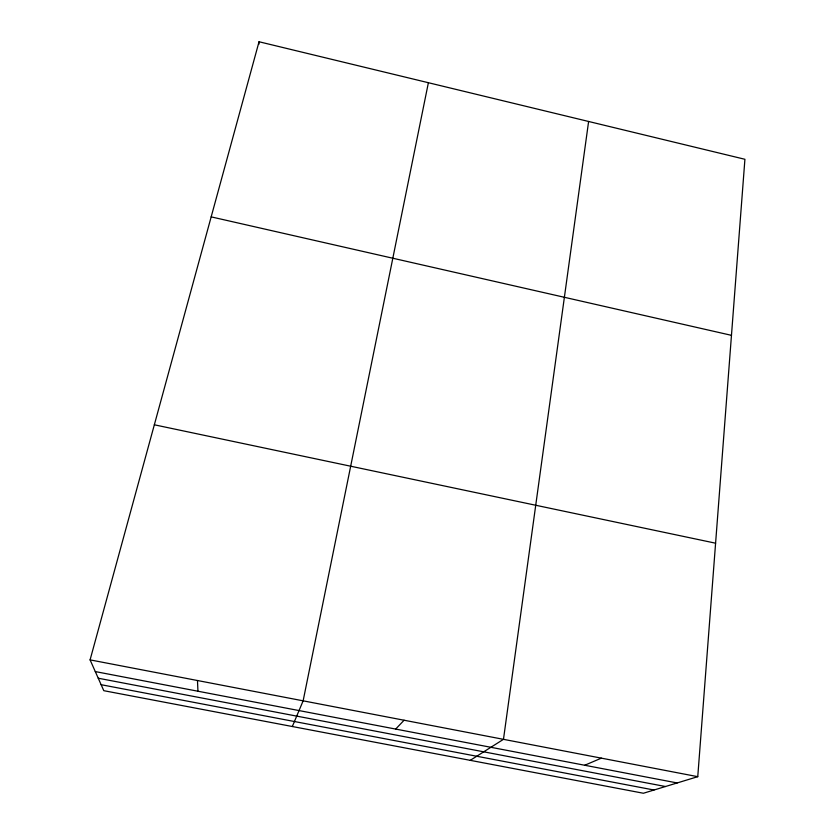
<?xml version="1.0" encoding="UTF-8"?>
<svg xmlns="http://www.w3.org/2000/svg" width="835" height="835" viewBox="0 0 835 835"><rect width="100%" height="100%" fill="white"/><g stroke="black" fill="none" stroke-linecap="round" stroke-linejoin="round"><path stroke-width="1.25" d="M258.892 44.265L259.038 41.75L744.914 159.287L697.757 776.675L643.399 793.25L103.79 690.681L90.086 659.88L259.038 41.75M588.612 121.472L503.474 739.33L470.251 760.341M428.386 82.717L303.136 700.826L292.323 726.523M395.675 729.07L404.088 720.229M584.709 765.257L601.357 758.149M98.238 678.218L665.464 786.518M101.129 684.7L653.993 790.014M90.086 659.88L697.757 776.675M95.294 671.58L677.185 782.948M154.339 424.796L715.595 543.199M211.171 216.87L731.47 335.336M197.477 680.515L197.947 691.223"/></g></svg>
